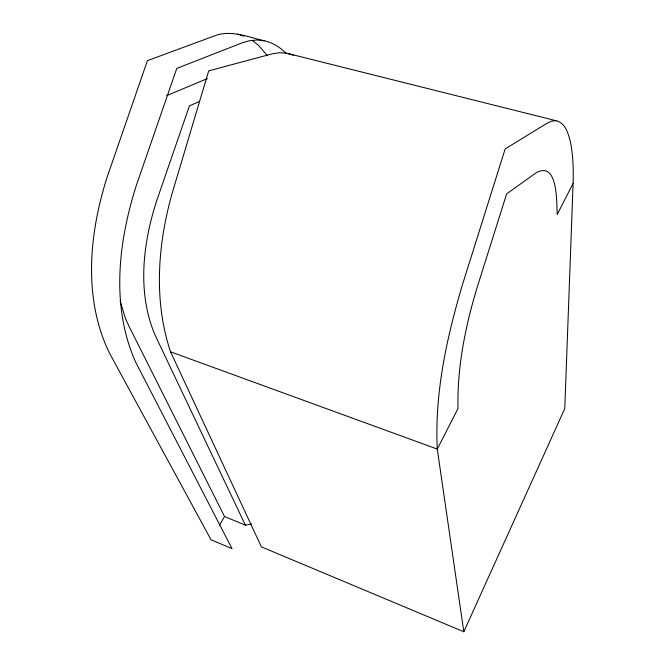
<?xml version="1.0" encoding="UTF-8"?>
<svg xmlns="http://www.w3.org/2000/svg" width="665" height="665" viewBox="0 0 665 665"><rect width="100%" height="100%" fill="white"/><g stroke="black" fill="none" stroke-linecap="round" stroke-linejoin="round"><path stroke-width="1" d="M573.105 183.415C573.496 169.226 573.172 154.887 570.188 140.963C568.101 133.116 565.225 122.776 556.148 120.731L286.682 53.217L279.4 52.71L272.359 53.807L208.719 70.856L171.878 194.213C157.663 245.177 153.524 301.004 170.556 351.81L261.395 546.871L463.813 631.75L564.768 408.576L573.105 183.415L557.237 214.454C556.464 203.133 558.326 161.055 536.464 172.559L506.639 193.872L477.187 287.247C465.334 326.482 457.021 367.371 458.002 408.526L437.271 449.075L463.813 631.75M219.533 525.117L224.529 516.514L128.619 325.526L125.07 317.471L120.116 300.705M199.733 101.338L189.4 105.926L156.608 200.98C142.784 243.797 137.056 292.592 155.045 335.06L245.393 525.159L251.42 523.97M166.632 95.66L207.355 78.586M556.148 120.731L551.775 121.08L547.287 123.083L505.167 148.918L462.591 284.229C446.739 337.546 434.519 393.14 437.271 449.075L170.556 351.81M264.579 40.814L257.081 40.016L249.284 40.773L241.728 42.992L176.765 68.42L136.275 185.643C118.237 242.176 110.731 307.022 135.884 362.591L232.035 548.658L211.029 539.756L109.235 352.658C82.842 297.903 89.235 232.95 107.289 176.649L147.431 60.631L214.064 36.051C230.78 29.293 248.186 37.215 264.579 40.814C272.7 42.801 280.156 47.173 285.884 53.258M286.682 53.217L293.481 55.262M237.621 34.123L244.088 36.184M224.529 516.514L245.393 525.159M251.985 40.249L258.477 45.328L267.463 55.744"/></g></svg>
